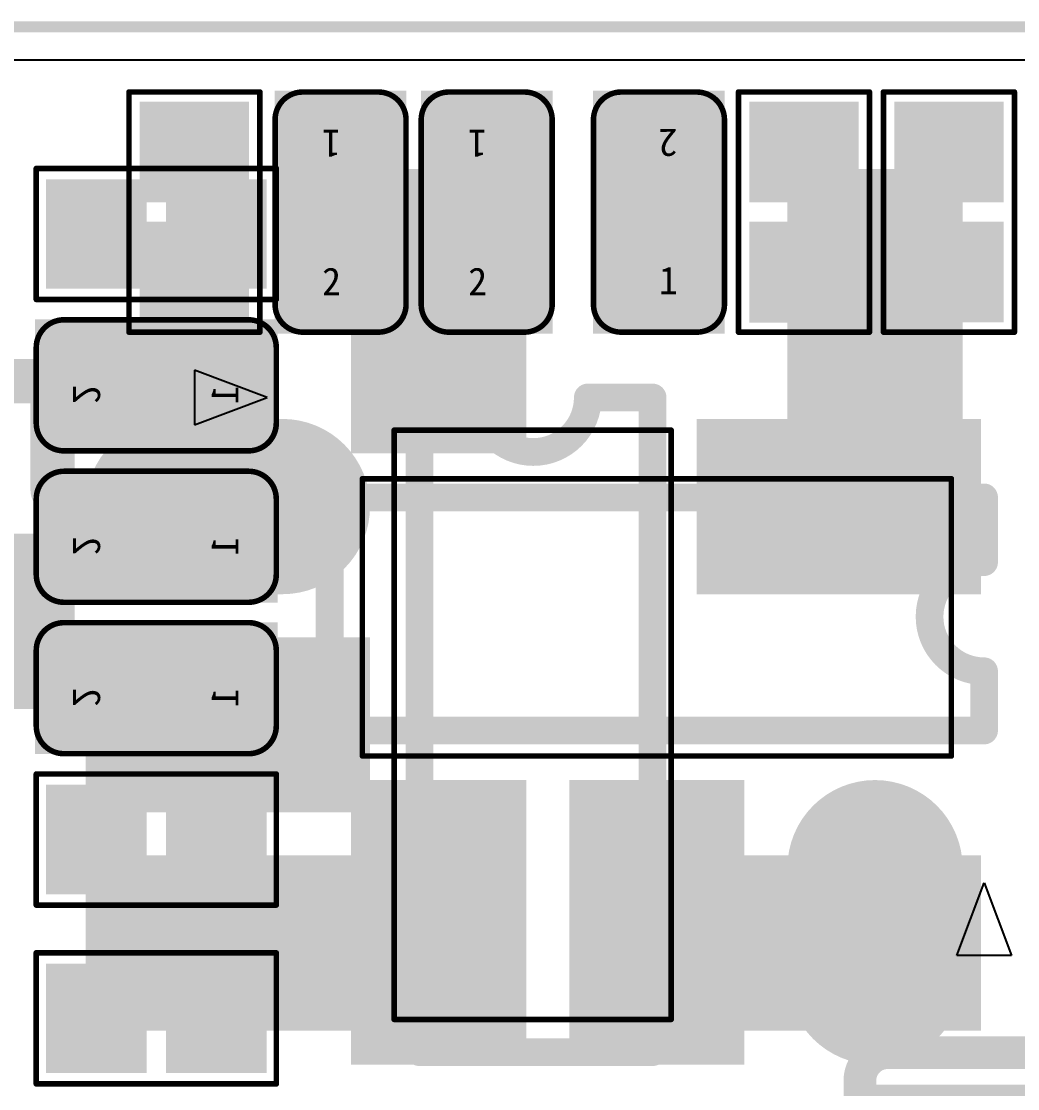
# Model space of a CAD drawing. Header units: millimetres. Extents: x 7.33 to 10.08, y 7.01 to 8.78.
# Drawn here: x 9.5624 to 9.7422, y 8.591 to 8.7835 of the extents above; entities that cross this region are included whole.
import ezdxf

# ---------------------------------------------------------------- set-up
doc = ezdxf.new("R2010")
doc.units = ezdxf.units.MM
doc.header["$MEASUREMENT"] = 0
for name, color, linetype in [('BottomLayer', 5, 'Continuous'), ('BottomOverlay', 54, 'Continuous'), ('BottomPaste', 16, 'Continuous'), ('BottomSolder', 6, 'Continuous'), ('KeepOutLayer', 6, 'Continuous'), ('Mechanical16', 56, 'Continuous'), ('Mechanical20', 56, 'Continuous'), ('MidLayer5', 130, 'Continuous'), ('MidLayer6', 216, 'Continuous'), ('TopLayer', 1, 'Continuous'), ('TopOverlay', 2, 'Continuous'), ('TopPaste', 8, 'Continuous'), ('TopSolder', 216, 'Continuous')]:
    doc.layers.add(name, color=color, linetype=linetype)

# ---------------------------------------------------------------- blocks, each defined once
blk = doc.blocks.new('SOT_23_5_20')
at = {"layer": 'Mechanical16'}
for points, const_width in [([(-0.02041, -0.05905), (-0.02041, 0.05905)], 0.005), ([(-0.02041, 0.05905), (-0.00972, 0.05905)], 0.005), ([(0.00996, 0.05905), (0.02165, 0.05905)], 0.005), ([(0.02165, -0.05905), (0.02165, 0.05905)], 0.005), ([(-0.025, 0.05315), (0.025, 0.05315)], 0.001), ([(-0.025, -0.05315), (-0.025, 0.05315)], 0.001), ([(0.025, -0.05315), (0.025, 0.05315)], 0.001), ([(-0.025, -0.05315), (0.025, -0.05315)], 0.001), ([(-0.02041, -0.05905), (0.02165, -0.05905)], 0.005)]:
    blk.add_lwpolyline(points, dxfattribs=dict(at, const_width=const_width))
for points, const_width in [([(-0.02166, 0.05905, 1), (-0.01916, 0.05905, 1)], 0.0025), ([(-0.02166, 0.05905, 1), (-0.01916, 0.05905, 1)], 0.0025), ([(-0.01097, 0.05905, 1), (-0.00847, 0.05905, 1)], 0.0025), ([(-0.01097, 0.05905, 1), (-0.00847, 0.05905, 1)], 0.0025), ([(0.00871, 0.05905, 1), (0.01121, 0.05905, 1)], 0.0025), ([(0.00871, 0.05905, 1), (0.01121, 0.05905, 1)], 0.0025), ([(0.0204, 0.05905, 1), (0.0229, 0.05905, 1)], 0.0025), ([(0.0204, 0.05905, 1), (0.0229, 0.05905, 1)], 0.0025), ([(-0.02525, 0.05315, 1), (-0.02475, 0.05315, 1)], 0.0005), ([(-0.02525, 0.05315, 1), (-0.02475, 0.05315, 1)], 0.0005), ([(0.02475, 0.05315, 1), (0.02525, 0.05315, 1)], 0.0005), ([(0.02475, 0.05315, 1), (0.02525, 0.05315, 1)], 0.0005), ([(-0.02525, -0.05315, 1), (-0.02475, -0.05315, 1)], 0.0005), ([(-0.02525, -0.05315, 1), (-0.02475, -0.05315, 1)], 0.0005), ([(0.02475, -0.05315, 1), (0.02525, -0.05315, 1)], 0.0005), ([(0.02475, -0.05315, 1), (0.02525, -0.05315, 1)], 0.0005), ([(-0.02166, -0.05905, 1), (-0.01916, -0.05905, 1)], 0.0025), ([(-0.02166, -0.05905, 1), (-0.01916, -0.05905, 1)], 0.0025), ([(0.0204, -0.05905, 1), (0.0229, -0.05905, 1)], 0.0025), ([(0.0204, -0.05905, 1), (0.0229, -0.05905, 1)], 0.0025)]:
    blk.add_lwpolyline(points, format="xyb", close=True, dxfattribs=dict(at, const_width=const_width))
at = {"layer": 'Mechanical16', "const_width": 0.005}
blk.add_lwpolyline([(0.00996, 0.05905, -1), (-0.00972, 0.05905)], format="xyb", dxfattribs=at)
at = {"layer": 'TopLayer', "const_width": 0.02362}
blk.add_lwpolyline([(-0.04515, 0.03937), (-0.06485, 0.03937)], dxfattribs=at)
at = {"layer": 'TopLayer', "const_width": 0.01181}
for points in [[(-0.07075, 0.03937, 1), (-0.05894, 0.03937, 1)], [(-0.05106, 0.03937, 1), (-0.03925, 0.03937, 1)]]:
    blk.add_lwpolyline(points, format="xyb", close=True, dxfattribs=at)
at = {"layer": 'TopLayer'}
for points in [[(0.03358, 0.05118), (0.03358, 0.02756), (0.0769, 0.05118), (0.0769, 0.02756)], [(-0.07666, 0.01181), (-0.07666, -0.01181), (-0.03334, 0.01181), (-0.03334, -0.01181)], [(-0.07666, -0.02756), (-0.07666, -0.05118), (-0.03334, -0.02756), (-0.03334, -0.05118)], [(0.03358, -0.02756), (0.03358, -0.05118), (0.0769, -0.02756), (0.0769, -0.05118)]]:
    blk.add_solid(points, dxfattribs=at)
at = {"layer": 'TopOverlay'}
for p, q in [((-0.04789, 0.05906), (-0.06102, 0.06398)), ((-0.06102, 0.06398), (-0.06102, 0.05413)), ((-0.06102, 0.05413), (-0.04789, 0.05906))]:
    blk.add_line(p, q, dxfattribs=at)
at = {"layer": 'TopOverlay', "const_width": 0.005}
for points in [[(-0.02041, 0.05905), (-0.00972, 0.05905)], [(-0.02041, -0.05905), (-0.02041, 0.05905)], [(0.00996, 0.05905), (0.02165, 0.05905)], [(0.02165, -0.05905), (0.02165, 0.05905)], [(-0.02041, -0.05905), (0.02165, -0.05905)]]:
    blk.add_lwpolyline(points, dxfattribs=at)
at = {"layer": 'TopOverlay', "const_width": 0.0025}
for points in [[(-0.02166, 0.05905, 1), (-0.01916, 0.05905, 1)], [(-0.02166, 0.05905, 1), (-0.01916, 0.05905, 1)], [(-0.01097, 0.05905, 1), (-0.00847, 0.05905, 1)], [(-0.01097, 0.05905, 1), (-0.00847, 0.05905, 1)], [(0.00871, 0.05905, 1), (0.01121, 0.05905, 1)], [(0.00871, 0.05905, 1), (0.01121, 0.05905, 1)], [(0.0204, 0.05905, 1), (0.0229, 0.05905, 1)], [(0.0204, 0.05905, 1), (0.0229, 0.05905, 1)], [(-0.02166, -0.05905, 1), (-0.01916, -0.05905, 1)], [(-0.02166, -0.05905, 1), (-0.01916, -0.05905, 1)], [(0.0204, -0.05905, 1), (0.0229, -0.05905, 1)], [(0.0204, -0.05905, 1), (0.0229, -0.05905, 1)]]:
    blk.add_lwpolyline(points, format="xyb", close=True, dxfattribs=at)
at = {"layer": 'TopOverlay', "const_width": 0.005}
blk.add_lwpolyline([(0.00996, 0.05905, -1), (-0.00972, 0.05905)], format="xyb", dxfattribs=at)
at = {"layer": 'TopPaste', "const_width": 0.02362}
blk.add_lwpolyline([(-0.04515, 0.03937), (-0.06485, 0.03937)], dxfattribs=at)
at = {"layer": 'TopPaste', "const_width": 0.01181}
for points in [[(-0.07075, 0.03937, 1), (-0.05894, 0.03937, 1)], [(-0.05106, 0.03937, 1), (-0.03925, 0.03937, 1)]]:
    blk.add_lwpolyline(points, format="xyb", close=True, dxfattribs=at)
at = {"layer": 'TopPaste'}
for points in [[(0.03358, 0.05118), (0.03358, 0.02756), (0.0769, 0.05118), (0.0769, 0.02756)], [(-0.07666, 0.01181), (-0.07666, -0.01181), (-0.03334, 0.01181), (-0.03334, -0.01181)], [(-0.07666, -0.02756), (-0.07666, -0.05118), (-0.03334, -0.02756), (-0.03334, -0.05118)], [(0.03358, -0.02756), (0.03358, -0.05118), (0.0769, -0.02756), (0.0769, -0.05118)]]:
    blk.add_solid(points, dxfattribs=at)
at = {"layer": 'TopSolder', "const_width": 0.03162}
blk.add_lwpolyline([(-0.04515, 0.03937), (-0.06485, 0.03937)], dxfattribs=at)
at = {"layer": 'TopSolder', "const_width": 0.01581}
for points in [[(-0.07275, 0.03937, 1), (-0.05694, 0.03937, 1)], [(-0.05306, 0.03937, 1), (-0.03725, 0.03937, 1)]]:
    blk.add_lwpolyline(points, format="xyb", close=True, dxfattribs=at)
at = {"layer": 'TopSolder'}
for points in [[(0.02958, 0.05518), (0.02958, 0.02356), (0.0809, 0.05518), (0.0809, 0.02356)], [(-0.08066, 0.01581), (-0.08066, -0.01581), (-0.02934, 0.01581), (-0.02934, -0.01581)], [(-0.08066, -0.02356), (-0.08066, -0.05518), (-0.02934, -0.02356), (-0.02934, -0.05518)], [(0.02958, -0.02356), (0.02958, -0.05518), (0.0809, -0.02356), (0.0809, -0.05518)]]:
    blk.add_solid(points, dxfattribs=at)
blk = doc.blocks.new('SOT_23_5_B_21')
at = {"layer": 'BottomLayer', "const_width": 0.02362}
blk.add_lwpolyline([(-0.06485, -0.03937), (-0.04515, -0.03937)], dxfattribs=at)
at = {"layer": 'BottomLayer', "const_width": 0.01181}
for points in [[(-0.07075, -0.03937, 1), (-0.05894, -0.03937, 1)], [(-0.05106, -0.03937, 1), (-0.03925, -0.03937, 1)]]:
    blk.add_lwpolyline(points, format="xyb", close=True, dxfattribs=at)
at = {"layer": 'BottomLayer'}
for points in [[(-0.03334, 0.02756), (-0.03334, 0.05118), (-0.07666, 0.02756), (-0.07666, 0.05118)], [(0.0769, 0.02756), (0.0769, 0.05118), (0.03358, 0.02756), (0.03358, 0.05118)], [(-0.03334, -0.01181), (-0.03334, 0.01181), (-0.07666, -0.01181), (-0.07666, 0.01181)], [(0.0769, -0.05118), (0.0769, -0.02756), (0.03358, -0.05118), (0.03358, -0.02756)]]:
    blk.add_solid(points, dxfattribs=at)
at = {"layer": 'BottomOverlay'}
for p, q in [((-0.06102, -0.06398), (-0.06102, -0.05413)), ((-0.06102, -0.05413), (-0.04789, -0.05906)), ((-0.04789, -0.05906), (-0.06102, -0.06398))]:
    blk.add_line(p, q, dxfattribs=at)
at = {"layer": 'BottomOverlay', "const_width": 0.005}
for points in [[(-0.02041, -0.05905), (-0.02041, 0.05905)], [(0.02165, 0.05905), (-0.02041, 0.05905)], [(0.02165, -0.05905), (0.02165, 0.05905)], [(-0.00972, -0.05905), (-0.02041, -0.05905)], [(0.02165, -0.05905), (0.00996, -0.05905)]]:
    blk.add_lwpolyline(points, dxfattribs=at)
at = {"layer": 'BottomOverlay', "const_width": 0.0025}
for points in [[(-0.02166, 0.05905, 1), (-0.01916, 0.05905, 1)], [(-0.02166, 0.05905, 1), (-0.01916, 0.05905, 1)], [(0.0204, 0.05905, 1), (0.0229, 0.05905, 1)], [(0.0204, 0.05905, 1), (0.0229, 0.05905, 1)], [(-0.02166, -0.05905, 1), (-0.01916, -0.05905, 1)], [(-0.02166, -0.05905, 1), (-0.01916, -0.05905, 1)], [(-0.01097, -0.05905, 1), (-0.00847, -0.05905, 1)], [(-0.01097, -0.05905, 1), (-0.00847, -0.05905, 1)], [(0.00871, -0.05905, 1), (0.01121, -0.05905, 1)], [(0.00871, -0.05905, 1), (0.01121, -0.05905, 1)], [(0.0204, -0.05905, 1), (0.0229, -0.05905, 1)], [(0.0204, -0.05905, 1), (0.0229, -0.05905, 1)]]:
    blk.add_lwpolyline(points, format="xyb", close=True, dxfattribs=at)
at = {"layer": 'BottomOverlay', "const_width": 0.005}
blk.add_lwpolyline([(-0.00972, -0.05905, -1), (0.00996, -0.05905)], format="xyb", dxfattribs=at)
at = {"layer": 'BottomPaste', "const_width": 0.02362}
blk.add_lwpolyline([(-0.06485, -0.03937), (-0.04515, -0.03937)], dxfattribs=at)
at = {"layer": 'BottomPaste', "const_width": 0.01181}
for points in [[(-0.07075, -0.03937, 1), (-0.05894, -0.03937, 1)], [(-0.05106, -0.03937, 1), (-0.03925, -0.03937, 1)]]:
    blk.add_lwpolyline(points, format="xyb", close=True, dxfattribs=at)
at = {"layer": 'BottomPaste'}
for points in [[(-0.03334, 0.02756), (-0.03334, 0.05118), (-0.07666, 0.02756), (-0.07666, 0.05118)], [(0.0769, 0.02756), (0.0769, 0.05118), (0.03358, 0.02756), (0.03358, 0.05118)], [(-0.03334, -0.01181), (-0.03334, 0.01181), (-0.07666, -0.01181), (-0.07666, 0.01181)], [(0.0769, -0.05118), (0.0769, -0.02756), (0.03358, -0.05118), (0.03358, -0.02756)]]:
    blk.add_solid(points, dxfattribs=at)
at = {"layer": 'BottomSolder', "const_width": 0.03162}
blk.add_lwpolyline([(-0.06485, -0.03937), (-0.04515, -0.03937)], dxfattribs=at)
at = {"layer": 'BottomSolder', "const_width": 0.01581}
for points in [[(-0.07275, -0.03937, 1), (-0.05694, -0.03937, 1)], [(-0.05306, -0.03937, 1), (-0.03725, -0.03937, 1)]]:
    blk.add_lwpolyline(points, format="xyb", close=True, dxfattribs=at)
at = {"layer": 'BottomSolder'}
for points in [[(-0.02934, 0.02356), (-0.02934, 0.05518), (-0.08066, 0.02356), (-0.08066, 0.05518)], [(0.0809, 0.02356), (0.0809, 0.05518), (0.02958, 0.02356), (0.02958, 0.05518)], [(-0.02934, -0.01581), (-0.02934, 0.01581), (-0.08066, -0.01581), (-0.08066, 0.01581)], [(0.0809, -0.05518), (0.0809, -0.02356), (0.02958, -0.05518), (0.02958, -0.02356)]]:
    blk.add_solid(points, dxfattribs=at)
at = {"layer": 'Mechanical16'}
for points, const_width in [([(0.02165, 0.05905), (-0.02041, 0.05905)], 0.005), ([(-0.02041, -0.05905), (-0.02041, 0.05905)], 0.005), ([(0.02165, -0.05905), (0.02165, 0.05905)], 0.005), ([(0.025, 0.05315), (-0.025, 0.05315)], 0.001), ([(-0.025, -0.05315), (-0.025, 0.05315)], 0.001), ([(0.025, -0.05315), (0.025, 0.05315)], 0.001), ([(0.025, -0.05315), (-0.025, -0.05315)], 0.001), ([(-0.00972, -0.05905), (-0.02041, -0.05905)], 0.005), ([(0.02165, -0.05905), (0.00996, -0.05905)], 0.005)]:
    blk.add_lwpolyline(points, dxfattribs=dict(at, const_width=const_width))
for points, const_width in [([(-0.02166, 0.05905, 1), (-0.01916, 0.05905, 1)], 0.0025), ([(-0.02166, 0.05905, 1), (-0.01916, 0.05905, 1)], 0.0025), ([(0.0204, 0.05905, 1), (0.0229, 0.05905, 1)], 0.0025), ([(0.0204, 0.05905, 1), (0.0229, 0.05905, 1)], 0.0025), ([(-0.02525, 0.05315, 1), (-0.02475, 0.05315, 1)], 0.0005), ([(-0.02525, 0.05315, 1), (-0.02475, 0.05315, 1)], 0.0005), ([(0.02475, 0.05315, 1), (0.02525, 0.05315, 1)], 0.0005), ([(0.02475, 0.05315, 1), (0.02525, 0.05315, 1)], 0.0005), ([(-0.02525, -0.05315, 1), (-0.02475, -0.05315, 1)], 0.0005), ([(-0.02525, -0.05315, 1), (-0.02475, -0.05315, 1)], 0.0005), ([(0.02475, -0.05315, 1), (0.02525, -0.05315, 1)], 0.0005), ([(0.02475, -0.05315, 1), (0.02525, -0.05315, 1)], 0.0005), ([(-0.02166, -0.05905, 1), (-0.01916, -0.05905, 1)], 0.0025), ([(-0.02166, -0.05905, 1), (-0.01916, -0.05905, 1)], 0.0025), ([(-0.01097, -0.05905, 1), (-0.00847, -0.05905, 1)], 0.0025), ([(-0.01097, -0.05905, 1), (-0.00847, -0.05905, 1)], 0.0025), ([(0.00871, -0.05905, 1), (0.01121, -0.05905, 1)], 0.0025), ([(0.00871, -0.05905, 1), (0.01121, -0.05905, 1)], 0.0025), ([(0.0204, -0.05905, 1), (0.0229, -0.05905, 1)], 0.0025), ([(0.0204, -0.05905, 1), (0.0229, -0.05905, 1)], 0.0025)]:
    blk.add_lwpolyline(points, format="xyb", close=True, dxfattribs=dict(at, const_width=const_width))
at = {"layer": 'Mechanical16', "const_width": 0.005}
blk.add_lwpolyline([(-0.00972, -0.05905, -1), (0.00996, -0.05905)], format="xyb", dxfattribs=at)
blk = doc.blocks.new('R0201_127')
at = {"layer": 'TopLayer'}
for points in [[(-0.01792, -0.00787), (-0.00375, -0.00787), (-0.01792, 0.00788), (-0.00375, 0.00788)], [(0.00374, -0.00787), (0.01791, -0.00787), (0.00374, 0.00788), (0.01791, 0.00788)]]:
    blk.add_solid(points, dxfattribs=at)
at = {"layer": 'TopOverlay', "const_width": 0.001}
for points in [[(-0.02166, 0.01182), (0.02166, 0.01182)], [(-0.02166, 0.01182), (-0.02166, -0.01182)], [(0.02166, 0.01182), (0.02166, -0.01182)], [(-0.02166, -0.01182), (0.02166, -0.01182)]]:
    blk.add_lwpolyline(points, dxfattribs=at)
at = {"layer": 'TopOverlay', "const_width": 0.0005}
for points in [[(-0.02191, 0.01182, 1), (-0.02141, 0.01182, 1)], [(-0.02191, 0.01182, 1), (-0.02141, 0.01182, 1)], [(0.02141, 0.01182, 1), (0.02191, 0.01182, 1)], [(0.02141, 0.01182, 1), (0.02191, 0.01182, 1)], [(-0.02191, -0.01182, 1), (-0.02141, -0.01182, 1)], [(-0.02191, -0.01182, 1), (-0.02141, -0.01182, 1)], [(0.02141, -0.01182, 1), (0.02191, -0.01182, 1)], [(0.02141, -0.01182, 1), (0.02191, -0.01182, 1)]]:
    blk.add_lwpolyline(points, format="xyb", close=True, dxfattribs=at)
at = {"layer": 'TopPaste'}
for points in [[(-0.01792, -0.00787), (-0.00375, -0.00787), (-0.01792, 0.00788), (-0.00375, 0.00788)], [(0.00374, -0.00787), (0.01791, -0.00787), (0.00374, 0.00788), (0.01791, 0.00788)]]:
    blk.add_solid(points, dxfattribs=at)
at = {"layer": 'TopSolder'}
for points in [[(-0.01992, -0.00987), (-0.00175, -0.00987), (-0.01992, 0.00988), (-0.00175, 0.00988)], [(0.00174, -0.00987), (0.01991, -0.00987), (0.00174, 0.00988), (0.01991, 0.00988)]]:
    blk.add_solid(points, dxfattribs=at)
blk = doc.blocks.new('R0201_B_128')
at = {"layer": 'BottomLayer'}
for points in [[(-0.01792, -0.00788), (-0.00375, -0.00788), (-0.01792, 0.00787), (-0.00375, 0.00787)], [(0.00374, -0.00788), (0.01791, -0.00788), (0.00374, 0.00787), (0.01791, 0.00787)]]:
    blk.add_solid(points, dxfattribs=at)
at = {"layer": 'BottomOverlay', "const_width": 0.001}
for points in [[(-0.02166, 0.01182), (-0.02166, -0.01182)], [(0.02166, 0.01182), (-0.02166, 0.01182)], [(0.02166, 0.01182), (0.02166, -0.01182)], [(0.02166, -0.01182), (-0.02166, -0.01182)]]:
    blk.add_lwpolyline(points, dxfattribs=at)
at = {"layer": 'BottomOverlay', "const_width": 0.0005}
for points in [[(-0.02191, 0.01182, 1), (-0.02141, 0.01182, 1)], [(-0.02191, 0.01182, 1), (-0.02141, 0.01182, 1)], [(0.02141, 0.01182, 1), (0.02191, 0.01182, 1)], [(0.02141, 0.01182, 1), (0.02191, 0.01182, 1)], [(-0.02191, -0.01182, 1), (-0.02141, -0.01182, 1)], [(-0.02191, -0.01182, 1), (-0.02141, -0.01182, 1)], [(0.02141, -0.01182, 1), (0.02191, -0.01182, 1)], [(0.02141, -0.01182, 1), (0.02191, -0.01182, 1)]]:
    blk.add_lwpolyline(points, format="xyb", close=True, dxfattribs=at)
at = {"layer": 'BottomPaste'}
for points in [[(-0.01792, -0.00788), (-0.00375, -0.00788), (-0.01792, 0.00787), (-0.00375, 0.00787)], [(0.00374, -0.00788), (0.01791, -0.00788), (0.00374, 0.00787), (0.01791, 0.00787)]]:
    blk.add_solid(points, dxfattribs=at)
at = {"layer": 'BottomSolder'}
for points in [[(-0.01992, -0.00988), (-0.00175, -0.00988), (-0.01992, 0.00987), (-0.00175, 0.00987)], [(0.00174, -0.00988), (0.01991, -0.00988), (0.00174, 0.00987), (0.01991, 0.00987)]]:
    blk.add_solid(points, dxfattribs=at)
blk = doc.blocks.new('R0201_129')
at = {"layer": 'TopLayer'}
for points in [[(-0.01792, -0.00787), (-0.00375, -0.00787), (-0.01792, 0.00788), (-0.00375, 0.00788)], [(0.00374, -0.00787), (0.01791, -0.00787), (0.00374, 0.00788), (0.01791, 0.00788)]]:
    blk.add_solid(points, dxfattribs=at)
at = {"layer": 'TopOverlay', "const_width": 0.001}
for points in [[(0.02166, 0.01182), (-0.02166, 0.01182)], [(-0.02166, -0.01182), (-0.02166, 0.01182)], [(0.02166, -0.01182), (0.02166, 0.01182)], [(0.02166, -0.01182), (-0.02166, -0.01182)]]:
    blk.add_lwpolyline(points, dxfattribs=at)
at = {"layer": 'TopOverlay', "const_width": 0.0005}
for points in [[(-0.02191, 0.01182, 1), (-0.02141, 0.01182, 1)], [(-0.02191, 0.01182, 1), (-0.02141, 0.01182, 1)], [(0.02141, 0.01182, 1), (0.02191, 0.01182, 1)], [(0.02141, 0.01182, 1), (0.02191, 0.01182, 1)], [(-0.02191, -0.01182, 1), (-0.02141, -0.01182, 1)], [(-0.02191, -0.01182, 1), (-0.02141, -0.01182, 1)], [(0.02141, -0.01182, 1), (0.02191, -0.01182, 1)], [(0.02141, -0.01182, 1), (0.02191, -0.01182, 1)]]:
    blk.add_lwpolyline(points, format="xyb", close=True, dxfattribs=at)
at = {"layer": 'TopPaste'}
for points in [[(-0.01792, -0.00787), (-0.00375, -0.00787), (-0.01792, 0.00788), (-0.00375, 0.00788)], [(0.00374, -0.00787), (0.01791, -0.00787), (0.00374, 0.00788), (0.01791, 0.00788)]]:
    blk.add_solid(points, dxfattribs=at)
at = {"layer": 'TopSolder'}
for points in [[(-0.01992, -0.00987), (-0.00175, -0.00987), (-0.01992, 0.00988), (-0.00175, 0.00988)], [(0.00174, -0.00987), (0.01991, -0.00987), (0.00174, 0.00988), (0.01991, 0.00988)]]:
    blk.add_solid(points, dxfattribs=at)
blk = doc.blocks.new('R0201_B_130')
at = {"layer": 'BottomLayer'}
for points in [[(-0.01792, -0.00788), (-0.00375, -0.00788), (-0.01792, 0.00787), (-0.00375, 0.00787)], [(0.00374, -0.00788), (0.01791, -0.00788), (0.00374, 0.00787), (0.01791, 0.00787)]]:
    blk.add_solid(points, dxfattribs=at)
at = {"layer": 'BottomOverlay', "const_width": 0.001}
for points in [[(-0.02166, -0.01182), (-0.02166, 0.01182)], [(-0.02166, 0.01182), (0.02166, 0.01182)], [(0.02166, -0.01182), (0.02166, 0.01182)], [(-0.02166, -0.01182), (0.02166, -0.01182)]]:
    blk.add_lwpolyline(points, dxfattribs=at)
at = {"layer": 'BottomOverlay', "const_width": 0.0005}
for points in [[(-0.02191, 0.01182, 1), (-0.02141, 0.01182, 1)], [(-0.02191, 0.01182, 1), (-0.02141, 0.01182, 1)], [(0.02141, 0.01182, 1), (0.02191, 0.01182, 1)], [(0.02141, 0.01182, 1), (0.02191, 0.01182, 1)], [(-0.02191, -0.01182, 1), (-0.02141, -0.01182, 1)], [(-0.02191, -0.01182, 1), (-0.02141, -0.01182, 1)], [(0.02141, -0.01182, 1), (0.02191, -0.01182, 1)], [(0.02141, -0.01182, 1), (0.02191, -0.01182, 1)]]:
    blk.add_lwpolyline(points, format="xyb", close=True, dxfattribs=at)
at = {"layer": 'BottomPaste'}
for points in [[(-0.01792, -0.00788), (-0.00375, -0.00788), (-0.01792, 0.00787), (-0.00375, 0.00787)], [(0.00374, -0.00788), (0.01791, -0.00788), (0.00374, 0.00787), (0.01791, 0.00787)]]:
    blk.add_solid(points, dxfattribs=at)
at = {"layer": 'BottomSolder'}
for points in [[(-0.01992, -0.00988), (-0.00175, -0.00988), (-0.01992, 0.00987), (-0.00175, 0.00987)], [(0.00174, -0.00988), (0.01991, -0.00988), (0.00174, 0.00987), (0.01991, 0.00987)]]:
    blk.add_solid(points, dxfattribs=at)
blk = doc.blocks.new('R0201_135')
at = {"layer": 'TopLayer'}
for points in [[(-0.01792, -0.00787), (-0.00375, -0.00787), (-0.01792, 0.00788), (-0.00375, 0.00788)], [(0.00374, -0.00787), (0.01791, -0.00787), (0.00374, 0.00788), (0.01791, 0.00788)]]:
    blk.add_solid(points, dxfattribs=at)
at = {"layer": 'TopOverlay', "const_width": 0.001}
for points in [[(0.02166, 0.01182), (-0.02166, 0.01182)], [(-0.02166, -0.01182), (-0.02166, 0.01182)], [(0.02166, -0.01182), (0.02166, 0.01182)], [(0.02166, -0.01182), (-0.02166, -0.01182)]]:
    blk.add_lwpolyline(points, dxfattribs=at)
at = {"layer": 'TopOverlay', "const_width": 0.0005}
for points in [[(-0.02191, 0.01182, 1), (-0.02141, 0.01182, 1)], [(-0.02191, 0.01182, 1), (-0.02141, 0.01182, 1)], [(0.02141, 0.01182, 1), (0.02191, 0.01182, 1)], [(0.02141, 0.01182, 1), (0.02191, 0.01182, 1)], [(-0.02191, -0.01182, 1), (-0.02141, -0.01182, 1)], [(-0.02191, -0.01182, 1), (-0.02141, -0.01182, 1)], [(0.02141, -0.01182, 1), (0.02191, -0.01182, 1)], [(0.02141, -0.01182, 1), (0.02191, -0.01182, 1)]]:
    blk.add_lwpolyline(points, format="xyb", close=True, dxfattribs=at)
at = {"layer": 'TopPaste'}
for points in [[(-0.01792, -0.00787), (-0.00375, -0.00787), (-0.01792, 0.00788), (-0.00375, 0.00788)], [(0.00374, -0.00787), (0.01791, -0.00787), (0.00374, 0.00788), (0.01791, 0.00788)]]:
    blk.add_solid(points, dxfattribs=at)
at = {"layer": 'TopSolder'}
for points in [[(-0.01992, -0.00987), (-0.00175, -0.00987), (-0.01992, 0.00988), (-0.00175, 0.00988)], [(0.00174, -0.00987), (0.01991, -0.00987), (0.00174, 0.00988), (0.01991, 0.00988)]]:
    blk.add_solid(points, dxfattribs=at)
blk = doc.blocks.new('R0201_B_136')
at = {"layer": 'BottomLayer'}
for points in [[(-0.01792, -0.00788), (-0.00375, -0.00788), (-0.01792, 0.00787), (-0.00375, 0.00787)], [(0.00374, -0.00788), (0.01791, -0.00788), (0.00374, 0.00787), (0.01791, 0.00787)]]:
    blk.add_solid(points, dxfattribs=at)
at = {"layer": 'BottomOverlay', "const_width": 0.001}
for points in [[(-0.02166, 0.01182), (-0.02166, -0.01182)], [(0.02166, 0.01182), (-0.02166, 0.01182)], [(0.02166, 0.01182), (0.02166, -0.01182)], [(0.02166, -0.01182), (-0.02166, -0.01182)]]:
    blk.add_lwpolyline(points, dxfattribs=at)
at = {"layer": 'BottomOverlay', "const_width": 0.0005}
for points in [[(-0.02191, 0.01182, 1), (-0.02141, 0.01182, 1)], [(-0.02191, 0.01182, 1), (-0.02141, 0.01182, 1)], [(0.02141, 0.01182, 1), (0.02191, 0.01182, 1)], [(0.02141, 0.01182, 1), (0.02191, 0.01182, 1)], [(-0.02191, -0.01182, 1), (-0.02141, -0.01182, 1)], [(-0.02191, -0.01182, 1), (-0.02141, -0.01182, 1)], [(0.02141, -0.01182, 1), (0.02191, -0.01182, 1)], [(0.02141, -0.01182, 1), (0.02191, -0.01182, 1)]]:
    blk.add_lwpolyline(points, format="xyb", close=True, dxfattribs=at)
at = {"layer": 'BottomPaste'}
for points in [[(-0.01792, -0.00788), (-0.00375, -0.00788), (-0.01792, 0.00787), (-0.00375, 0.00787)], [(0.00374, -0.00788), (0.01791, -0.00788), (0.00374, 0.00787), (0.01791, 0.00787)]]:
    blk.add_solid(points, dxfattribs=at)
at = {"layer": 'BottomSolder'}
for points in [[(-0.01992, -0.00988), (-0.00175, -0.00988), (-0.01992, 0.00987), (-0.00175, 0.00987)], [(0.00174, -0.00988), (0.01991, -0.00988), (0.00174, 0.00987), (0.01991, 0.00987)]]:
    blk.add_solid(points, dxfattribs=at)
blk = doc.blocks.new('C0201_422')
at = {"layer": 'TopLayer'}
for points in [[(-0.01792, -0.00787), (-0.00375, -0.00787), (-0.01792, 0.00788), (-0.00375, 0.00788)], [(0.00374, -0.00787), (0.01791, -0.00787), (0.00374, 0.00788), (0.01791, 0.00788)]]:
    blk.add_solid(points, dxfattribs=at)
at = {"layer": 'TopOverlay', "const_width": 0.001}
for points in [[(-0.02166, 0.00681, -0.414178), (-0.01666, 0.01182)], [(0.01665, 0.01182, -0.414132), (0.02166, 0.00681)], [(-0.01666, -0.01182, -0.414249), (-0.02166, -0.00681)], [(0.02166, -0.00681, -0.414214), (0.01665, -0.01182)]]:
    blk.add_lwpolyline(points, format="xyb", dxfattribs=at)
for points in [[(-0.01666, 0.01182), (0.01665, 0.01182)], [(-0.02166, 0.00681), (-0.02166, -0.00681)], [(0.02166, 0.00681), (0.02166, -0.00681)], [(-0.01666, -0.01182), (0.01665, -0.01182)]]:
    blk.add_lwpolyline(points, dxfattribs=at)
at = {"layer": 'TopOverlay', "const_width": 0.0005}
for points in [[(-0.01691, 0.01182, 1), (-0.01641, 0.01182, 1)], [(-0.01691, 0.01182, 1), (-0.01641, 0.01182, 1)], [(0.0164, 0.01182, 1), (0.0169, 0.01182, 1)], [(0.0164, 0.01182, 1), (0.0169, 0.01182, 1)], [(-0.02191, 0.00681, 1), (-0.02141, 0.00681, 1)], [(-0.02191, 0.00681, 1), (-0.02141, 0.00681, 1)], [(0.02141, 0.00681, 1), (0.02191, 0.00681, 1)], [(0.02141, 0.00681, 1), (0.02191, 0.00681, 1)], [(-0.02191, -0.00681, 1), (-0.02141, -0.00681, 1)], [(-0.02191, -0.00681, 1), (-0.02141, -0.00681, 1)], [(0.02141, -0.00681, 1), (0.02191, -0.00681, 1)], [(0.02141, -0.00681, 1), (0.02191, -0.00681, 1)], [(-0.01691, -0.01182, 1), (-0.01641, -0.01182, 1)], [(-0.01691, -0.01182, 1), (-0.01641, -0.01182, 1)], [(0.0164, -0.01182, 1), (0.0169, -0.01182, 1)], [(0.0164, -0.01182, 1), (0.0169, -0.01182, 1)]]:
    blk.add_lwpolyline(points, format="xyb", close=True, dxfattribs=at)
at = {"layer": 'TopPaste'}
for points in [[(-0.01792, -0.00787), (-0.00375, -0.00787), (-0.01792, 0.00788), (-0.00375, 0.00788)], [(0.00374, -0.00787), (0.01791, -0.00787), (0.00374, 0.00788), (0.01791, 0.00788)]]:
    blk.add_solid(points, dxfattribs=at)
at = {"layer": 'TopSolder'}
for points in [[(-0.02192, -0.01187), (0.00025, -0.01187), (-0.02192, 0.01188), (0.00025, 0.01188)], [(-0.00026, -0.01187), (0.02191, -0.01187), (-0.00026, 0.01188), (0.02191, 0.01188)]]:
    blk.add_solid(points, dxfattribs=at)
at = {"layer": 'Mechanical20'}
for s, rotation, p in [('1', 270, (-0.01484, 0)), ('2', 90, (0.015, -0.00333))]:
    blk.add_text(s, height=0.005, rotation=rotation, dxfattribs=at).set_placement(p)
blk = doc.blocks.new('C0201_B_423')
at = {"layer": 'BottomLayer'}
for points in [[(-0.01792, -0.00788), (-0.00375, -0.00788), (-0.01792, 0.00787), (-0.00375, 0.00787)], [(0.00374, -0.00788), (0.01791, -0.00788), (0.00374, 0.00787), (0.01791, 0.00787)]]:
    blk.add_solid(points, dxfattribs=at)
at = {"layer": 'BottomOverlay', "const_width": 0.001}
for points in [[(-0.02166, 0.00681, -0.414249), (-0.01666, 0.01182)], [(0.01665, 0.01182, -0.414214), (0.02166, 0.00681)], [(-0.01666, -0.01182, -0.414178), (-0.02166, -0.00681)], [(0.02166, -0.00681, -0.414132), (0.01665, -0.01182)]]:
    blk.add_lwpolyline(points, format="xyb", dxfattribs=at)
for points in [[(0.01665, 0.01182), (-0.01666, 0.01182)], [(-0.02166, 0.00681), (-0.02166, -0.00681)], [(0.02166, 0.00681), (0.02166, -0.00681)], [(0.01665, -0.01182), (-0.01666, -0.01182)]]:
    blk.add_lwpolyline(points, dxfattribs=at)
at = {"layer": 'BottomOverlay', "const_width": 0.0005}
for points in [[(-0.01691, 0.01182, 1), (-0.01641, 0.01182, 1)], [(-0.01691, 0.01182, 1), (-0.01641, 0.01182, 1)], [(0.0164, 0.01182, 1), (0.0169, 0.01182, 1)], [(0.0164, 0.01182, 1), (0.0169, 0.01182, 1)], [(-0.02191, 0.00681, 1), (-0.02141, 0.00681, 1)], [(-0.02191, 0.00681, 1), (-0.02141, 0.00681, 1)], [(0.02141, 0.00681, 1), (0.02191, 0.00681, 1)], [(0.02141, 0.00681, 1), (0.02191, 0.00681, 1)], [(-0.02191, -0.00681, 1), (-0.02141, -0.00681, 1)], [(-0.02191, -0.00681, 1), (-0.02141, -0.00681, 1)], [(0.02141, -0.00681, 1), (0.02191, -0.00681, 1)], [(0.02141, -0.00681, 1), (0.02191, -0.00681, 1)], [(-0.01691, -0.01182, 1), (-0.01641, -0.01182, 1)], [(-0.01691, -0.01182, 1), (-0.01641, -0.01182, 1)], [(0.0164, -0.01182, 1), (0.0169, -0.01182, 1)], [(0.0164, -0.01182, 1), (0.0169, -0.01182, 1)]]:
    blk.add_lwpolyline(points, format="xyb", close=True, dxfattribs=at)
at = {"layer": 'BottomPaste'}
for points in [[(-0.01792, -0.00788), (-0.00375, -0.00788), (-0.01792, 0.00787), (-0.00375, 0.00787)], [(0.00374, -0.00788), (0.01791, -0.00788), (0.00374, 0.00787), (0.01791, 0.00787)]]:
    blk.add_solid(points, dxfattribs=at)
at = {"layer": 'BottomSolder'}
for points in [[(-0.02192, -0.01188), (0.00025, -0.01188), (-0.02192, 0.01187), (0.00025, 0.01187)], [(-0.00026, -0.01188), (0.02191, -0.01188), (-0.00026, 0.01187), (0.02191, 0.01187)]]:
    blk.add_solid(points, dxfattribs=at)
at = {"layer": 'Mechanical20', "text_generation_flag": 2}
for s, rotation, p in [('1', -90, (-0.01484, 0)), ('2', 90, (0.015, 0.00333))]:
    blk.add_text(s, height=0.005, rotation=rotation, dxfattribs=at).set_placement(p)
blk = doc.blocks.new('C0201_425')
at = {"layer": 'TopLayer'}
for points in [[(-0.01792, -0.00787), (-0.00375, -0.00787), (-0.01792, 0.00788), (-0.00375, 0.00788)], [(0.00374, -0.00787), (0.01791, -0.00787), (0.00374, 0.00788), (0.01791, 0.00788)]]:
    blk.add_solid(points, dxfattribs=at)
at = {"layer": 'TopOverlay', "const_width": 0.001}
for points in [[(-0.02166, 0.00681, -0.414178), (-0.01666, 0.01182)], [(0.01665, 0.01182, -0.414132), (0.02166, 0.00681)], [(-0.01666, -0.01182, -0.414249), (-0.02166, -0.00681)], [(0.02166, -0.00681, -0.414214), (0.01665, -0.01182)]]:
    blk.add_lwpolyline(points, format="xyb", dxfattribs=at)
for points in [[(-0.01666, 0.01182), (0.01665, 0.01182)], [(-0.02166, 0.00681), (-0.02166, -0.00681)], [(0.02166, 0.00681), (0.02166, -0.00681)], [(-0.01666, -0.01182), (0.01665, -0.01182)]]:
    blk.add_lwpolyline(points, dxfattribs=at)
at = {"layer": 'TopOverlay', "const_width": 0.0005}
for points in [[(-0.01691, 0.01182, 1), (-0.01641, 0.01182, 1)], [(-0.01691, 0.01182, 1), (-0.01641, 0.01182, 1)], [(0.0164, 0.01182, 1), (0.0169, 0.01182, 1)], [(0.0164, 0.01182, 1), (0.0169, 0.01182, 1)], [(-0.02191, 0.00681, 1), (-0.02141, 0.00681, 1)], [(-0.02191, 0.00681, 1), (-0.02141, 0.00681, 1)], [(0.02141, 0.00681, 1), (0.02191, 0.00681, 1)], [(0.02141, 0.00681, 1), (0.02191, 0.00681, 1)], [(-0.02191, -0.00681, 1), (-0.02141, -0.00681, 1)], [(-0.02191, -0.00681, 1), (-0.02141, -0.00681, 1)], [(0.02141, -0.00681, 1), (0.02191, -0.00681, 1)], [(0.02141, -0.00681, 1), (0.02191, -0.00681, 1)], [(-0.01691, -0.01182, 1), (-0.01641, -0.01182, 1)], [(-0.01691, -0.01182, 1), (-0.01641, -0.01182, 1)], [(0.0164, -0.01182, 1), (0.0169, -0.01182, 1)], [(0.0164, -0.01182, 1), (0.0169, -0.01182, 1)]]:
    blk.add_lwpolyline(points, format="xyb", close=True, dxfattribs=at)
at = {"layer": 'TopPaste'}
for points in [[(-0.01792, -0.00787), (-0.00375, -0.00787), (-0.01792, 0.00788), (-0.00375, 0.00788)], [(0.00374, -0.00787), (0.01791, -0.00787), (0.00374, 0.00788), (0.01791, 0.00788)]]:
    blk.add_solid(points, dxfattribs=at)
at = {"layer": 'TopSolder'}
for points in [[(-0.02192, -0.01187), (0.00025, -0.01187), (-0.02192, 0.01188), (0.00025, 0.01188)], [(-0.00026, -0.01187), (0.02191, -0.01187), (-0.00026, 0.01188), (0.02191, 0.01188)]]:
    blk.add_solid(points, dxfattribs=at)
at = {"layer": 'Mechanical20'}
for s, rotation, p in [('1', 270, (-0.01484, 0)), ('2', 90, (0.015, -0.00333))]:
    blk.add_text(s, height=0.005, rotation=rotation, dxfattribs=at).set_placement(p)
blk = doc.blocks.new('C0603_426')
at = {"layer": 'Mechanical16', "const_width": 0.00591}
for points in [[(-0.0531, 0.0186, -0.414214), (-0.0481, 0.0236)], [(0.0481, 0.0236, -0.414214), (0.0531, 0.0186)], [(-0.0481, -0.0236, -0.414214), (-0.0531, -0.0186)], [(0.0531, -0.0186, -0.414214), (0.0481, -0.0236)]]:
    blk.add_lwpolyline(points, format="xyb", dxfattribs=at)
for points in [[(-0.0481, 0.0236), (-0.00836, 0.0236)], [(0.00902, 0.0236), (0.0481, 0.0236)], [(-0.0531, 0.0186), (-0.0531, -0.0186)], [(0.0531, 0.0186), (0.0531, -0.0186)], [(-0.0481, -0.0236), (-0.00836, -0.0236)], [(0.00902, -0.0236), (0.0481, -0.0236)]]:
    blk.add_lwpolyline(points, dxfattribs=at)
at = {"layer": 'Mechanical16', "const_width": 0.00296}
for points in [[(-0.04958, 0.0236, 1), (-0.04662, 0.0236, 1)], [(-0.04958, 0.0236, 1), (-0.04662, 0.0236, 1)], [(-0.00984, 0.0236, 1), (-0.00688, 0.0236, 1)], [(0.00754, 0.0236, 1), (0.0105, 0.0236, 1)], [(0.04662, 0.0236, 1), (0.04958, 0.0236, 1)], [(0.04662, 0.0236, 1), (0.04958, 0.0236, 1)], [(-0.05458, 0.0186, 1), (-0.05162, 0.0186, 1)], [(-0.05458, 0.0186, 1), (-0.05162, 0.0186, 1)], [(0.05162, 0.0186, 1), (0.05458, 0.0186, 1)], [(0.05162, 0.0186, 1), (0.05458, 0.0186, 1)], [(-0.05458, -0.0186, 1), (-0.05162, -0.0186, 1)], [(-0.05458, -0.0186, 1), (-0.05162, -0.0186, 1)], [(0.05162, -0.0186, 1), (0.05458, -0.0186, 1)], [(0.05162, -0.0186, 1), (0.05458, -0.0186, 1)], [(-0.04958, -0.0236, 1), (-0.04662, -0.0236, 1)], [(-0.04958, -0.0236, 1), (-0.04662, -0.0236, 1)], [(-0.00984, -0.0236, 1), (-0.00688, -0.0236, 1)], [(0.00754, -0.0236, 1), (0.0105, -0.0236, 1)], [(0.04662, -0.0236, 1), (0.04958, -0.0236, 1)], [(0.04662, -0.0236, 1), (0.04958, -0.0236, 1)]]:
    blk.add_lwpolyline(points, format="xyb", close=True, dxfattribs=at)
at = {"layer": 'TopLayer'}
for points in [[(-0.01181, 0.01771), (-0.04331, 0.01771), (-0.01181, -0.01771), (-0.04331, -0.01771)], [(0.04331, 0.01771), (0.01181, 0.01771), (0.04331, -0.01771), (0.01181, -0.01771)]]:
    blk.add_solid(points, dxfattribs=at)
at = {"layer": 'TopOverlay', "const_width": 0.00591}
for points in [[(-0.0531, 0.0186, -0.414214), (-0.0481, 0.0236)], [(0.0481, 0.0236, -0.414214), (0.0531, 0.0186)], [(-0.0481, -0.0236, -0.414214), (-0.0531, -0.0186)], [(0.0531, -0.0186, -0.414214), (0.0481, -0.0236)]]:
    blk.add_lwpolyline(points, format="xyb", dxfattribs=at)
for points in [[(-0.0481, 0.0236), (-0.00836, 0.0236)], [(0.00902, 0.0236), (0.0481, 0.0236)], [(-0.0531, 0.0186), (-0.0531, -0.0186)], [(0.0531, 0.0186), (0.0531, -0.0186)], [(-0.0481, -0.0236), (-0.00836, -0.0236)], [(0.00902, -0.0236), (0.0481, -0.0236)]]:
    blk.add_lwpolyline(points, dxfattribs=at)
at = {"layer": 'TopOverlay', "const_width": 0.00296}
for points in [[(-0.04958, 0.0236, 1), (-0.04662, 0.0236, 1)], [(-0.04958, 0.0236, 1), (-0.04662, 0.0236, 1)], [(-0.00984, 0.0236, 1), (-0.00688, 0.0236, 1)], [(0.00754, 0.0236, 1), (0.0105, 0.0236, 1)], [(0.04662, 0.0236, 1), (0.04958, 0.0236, 1)], [(0.04662, 0.0236, 1), (0.04958, 0.0236, 1)], [(-0.05458, 0.0186, 1), (-0.05162, 0.0186, 1)], [(-0.05458, 0.0186, 1), (-0.05162, 0.0186, 1)], [(0.05162, 0.0186, 1), (0.05458, 0.0186, 1)], [(0.05162, 0.0186, 1), (0.05458, 0.0186, 1)], [(-0.05458, -0.0186, 1), (-0.05162, -0.0186, 1)], [(-0.05458, -0.0186, 1), (-0.05162, -0.0186, 1)], [(0.05162, -0.0186, 1), (0.05458, -0.0186, 1)], [(0.05162, -0.0186, 1), (0.05458, -0.0186, 1)], [(-0.04958, -0.0236, 1), (-0.04662, -0.0236, 1)], [(-0.04958, -0.0236, 1), (-0.04662, -0.0236, 1)], [(-0.00984, -0.0236, 1), (-0.00688, -0.0236, 1)], [(0.00754, -0.0236, 1), (0.0105, -0.0236, 1)], [(0.04662, -0.0236, 1), (0.04958, -0.0236, 1)], [(0.04662, -0.0236, 1), (0.04958, -0.0236, 1)]]:
    blk.add_lwpolyline(points, format="xyb", close=True, dxfattribs=at)
at = {"layer": 'TopPaste'}
for points in [[(-0.01181, 0.01771), (-0.04331, 0.01771), (-0.01181, -0.01771), (-0.04331, -0.01771)], [(0.04331, 0.01771), (0.01181, 0.01771), (0.04331, -0.01771), (0.01181, -0.01771)]]:
    blk.add_solid(points, dxfattribs=at)
at = {"layer": 'TopSolder'}
for points in [[(-0.00781, 0.02171), (-0.04731, 0.02171), (-0.00781, -0.02171), (-0.04731, -0.02171)], [(0.04731, 0.02171), (0.00781, 0.02171), (0.04731, -0.02171), (0.00781, -0.02171)]]:
    blk.add_solid(points, dxfattribs=at)
at = {"layer": 'Mechanical20'}
for s, p in [('1', (-0.02356, 0)), ('2', (0.03156, 0))]:
    blk.add_text(s, height=0.01, dxfattribs=at).set_placement(p)
blk = doc.blocks.new('C0201_429')
at = {"layer": 'TopLayer'}
for points in [[(-0.01792, -0.00787), (-0.00375, -0.00787), (-0.01792, 0.00788), (-0.00375, 0.00788)], [(0.00374, -0.00787), (0.01791, -0.00787), (0.00374, 0.00788), (0.01791, 0.00788)]]:
    blk.add_solid(points, dxfattribs=at)
at = {"layer": 'TopOverlay', "const_width": 0.001}
for points in [[(-0.02166, 0.00681, -0.414178), (-0.01666, 0.01182)], [(0.01665, 0.01182, -0.414132), (0.02166, 0.00681)], [(-0.01666, -0.01182, -0.414249), (-0.02166, -0.00681)], [(0.02166, -0.00681, -0.414214), (0.01665, -0.01182)]]:
    blk.add_lwpolyline(points, format="xyb", dxfattribs=at)
for points in [[(0.01665, 0.01182), (-0.01666, 0.01182)], [(-0.02166, -0.00681), (-0.02166, 0.00681)], [(0.02166, -0.00681), (0.02166, 0.00681)], [(0.01665, -0.01182), (-0.01666, -0.01182)]]:
    blk.add_lwpolyline(points, dxfattribs=at)
at = {"layer": 'TopOverlay', "const_width": 0.0005}
for points in [[(-0.01691, 0.01182, 1), (-0.01641, 0.01182, 1)], [(-0.01691, 0.01182, 1), (-0.01641, 0.01182, 1)], [(0.0164, 0.01182, 1), (0.0169, 0.01182, 1)], [(0.0164, 0.01182, 1), (0.0169, 0.01182, 1)], [(-0.02191, 0.00681, 1), (-0.02141, 0.00681, 1)], [(-0.02191, 0.00681, 1), (-0.02141, 0.00681, 1)], [(0.02141, 0.00681, 1), (0.02191, 0.00681, 1)], [(0.02141, 0.00681, 1), (0.02191, 0.00681, 1)], [(-0.02191, -0.00681, 1), (-0.02141, -0.00681, 1)], [(-0.02191, -0.00681, 1), (-0.02141, -0.00681, 1)], [(0.02141, -0.00681, 1), (0.02191, -0.00681, 1)], [(0.02141, -0.00681, 1), (0.02191, -0.00681, 1)], [(-0.01691, -0.01182, 1), (-0.01641, -0.01182, 1)], [(-0.01691, -0.01182, 1), (-0.01641, -0.01182, 1)], [(0.0164, -0.01182, 1), (0.0169, -0.01182, 1)], [(0.0164, -0.01182, 1), (0.0169, -0.01182, 1)]]:
    blk.add_lwpolyline(points, format="xyb", close=True, dxfattribs=at)
at = {"layer": 'TopPaste'}
for points in [[(-0.01792, -0.00787), (-0.00375, -0.00787), (-0.01792, 0.00788), (-0.00375, 0.00788)], [(0.00374, -0.00787), (0.01791, -0.00787), (0.00374, 0.00788), (0.01791, 0.00788)]]:
    blk.add_solid(points, dxfattribs=at)
at = {"layer": 'TopSolder'}
for points in [[(-0.02192, -0.01187), (0.00025, -0.01187), (-0.02192, 0.01188), (0.00025, 0.01188)], [(-0.00026, -0.01187), (0.02191, -0.01187), (-0.00026, 0.01188), (0.02191, 0.01188)]]:
    blk.add_solid(points, dxfattribs=at)
at = {"layer": 'Mechanical20'}
for s, rotation, p in [('1', -90, (-0.01484, 0)), ('2', 90, (0.015, -0.00333))]:
    blk.add_text(s, height=0.005, rotation=rotation, dxfattribs=at).set_placement(p)
blk = doc.blocks.new('C0201_B_431')
at = {"layer": 'BottomLayer'}
for points in [[(-0.01792, -0.00788), (-0.00375, -0.00788), (-0.01792, 0.00787), (-0.00375, 0.00787)], [(0.00374, -0.00788), (0.01791, -0.00788), (0.00374, 0.00787), (0.01791, 0.00787)]]:
    blk.add_solid(points, dxfattribs=at)
at = {"layer": 'BottomOverlay', "const_width": 0.001}
for points in [[(-0.02166, 0.00681, -0.414249), (-0.01666, 0.01182)], [(0.01665, 0.01182, -0.414214), (0.02166, 0.00681)], [(-0.01666, -0.01182, -0.414178), (-0.02166, -0.00681)], [(0.02166, -0.00681, -0.414132), (0.01665, -0.01182)]]:
    blk.add_lwpolyline(points, format="xyb", dxfattribs=at)
for points in [[(0.01665, 0.01182), (-0.01666, 0.01182)], [(-0.02166, 0.00681), (-0.02166, -0.00681)], [(0.02166, 0.00681), (0.02166, -0.00681)], [(0.01665, -0.01182), (-0.01666, -0.01182)]]:
    blk.add_lwpolyline(points, dxfattribs=at)
at = {"layer": 'BottomOverlay', "const_width": 0.0005}
for points in [[(-0.01691, 0.01182, 1), (-0.01641, 0.01182, 1)], [(-0.01691, 0.01182, 1), (-0.01641, 0.01182, 1)], [(0.0164, 0.01182, 1), (0.0169, 0.01182, 1)], [(0.0164, 0.01182, 1), (0.0169, 0.01182, 1)], [(-0.02191, 0.00681, 1), (-0.02141, 0.00681, 1)], [(-0.02191, 0.00681, 1), (-0.02141, 0.00681, 1)], [(0.02141, 0.00681, 1), (0.02191, 0.00681, 1)], [(0.02141, 0.00681, 1), (0.02191, 0.00681, 1)], [(-0.02191, -0.00681, 1), (-0.02141, -0.00681, 1)], [(-0.02191, -0.00681, 1), (-0.02141, -0.00681, 1)], [(0.02141, -0.00681, 1), (0.02191, -0.00681, 1)], [(0.02141, -0.00681, 1), (0.02191, -0.00681, 1)], [(-0.01691, -0.01182, 1), (-0.01641, -0.01182, 1)], [(-0.01691, -0.01182, 1), (-0.01641, -0.01182, 1)], [(0.0164, -0.01182, 1), (0.0169, -0.01182, 1)], [(0.0164, -0.01182, 1), (0.0169, -0.01182, 1)]]:
    blk.add_lwpolyline(points, format="xyb", close=True, dxfattribs=at)
at = {"layer": 'BottomPaste'}
for points in [[(-0.01792, -0.00788), (-0.00375, -0.00788), (-0.01792, 0.00787), (-0.00375, 0.00787)], [(0.00374, -0.00788), (0.01791, -0.00788), (0.00374, 0.00787), (0.01791, 0.00787)]]:
    blk.add_solid(points, dxfattribs=at)
at = {"layer": 'BottomSolder'}
for points in [[(-0.02192, -0.01188), (0.00025, -0.01188), (-0.02192, 0.01187), (0.00025, 0.01187)], [(-0.00026, -0.01188), (0.02191, -0.01188), (-0.00026, 0.01187), (0.02191, 0.01187)]]:
    blk.add_solid(points, dxfattribs=at)
at = {"layer": 'Mechanical20', "text_generation_flag": 2}
for s, rotation, p in [('1', -90, (-0.01484, 0)), ('2', 90, (0.015, 0.00333))]:
    blk.add_text(s, height=0.005, rotation=rotation, dxfattribs=at).set_placement(p)
blk = doc.blocks.new('C0201_B_433')
at = {"layer": 'BottomLayer'}
for points in [[(-0.01792, -0.00788), (-0.00375, -0.00788), (-0.01792, 0.00787), (-0.00375, 0.00787)], [(0.00374, -0.00788), (0.01791, -0.00788), (0.00374, 0.00787), (0.01791, 0.00787)]]:
    blk.add_solid(points, dxfattribs=at)
at = {"layer": 'BottomOverlay', "const_width": 0.001}
for points in [[(-0.02166, 0.00681, -0.414249), (-0.01666, 0.01182)], [(0.01665, 0.01182, -0.414214), (0.02166, 0.00681)], [(-0.01666, -0.01182, -0.414178), (-0.02166, -0.00681)], [(0.02166, -0.00681, -0.414132), (0.01665, -0.01182)]]:
    blk.add_lwpolyline(points, format="xyb", dxfattribs=at)
for points in [[(0.01665, 0.01182), (-0.01666, 0.01182)], [(-0.02166, 0.00681), (-0.02166, -0.00681)], [(0.02166, 0.00681), (0.02166, -0.00681)], [(0.01665, -0.01182), (-0.01666, -0.01182)]]:
    blk.add_lwpolyline(points, dxfattribs=at)
at = {"layer": 'BottomOverlay', "const_width": 0.0005}
for points in [[(-0.01691, 0.01182, 1), (-0.01641, 0.01182, 1)], [(-0.01691, 0.01182, 1), (-0.01641, 0.01182, 1)], [(0.0164, 0.01182, 1), (0.0169, 0.01182, 1)], [(0.0164, 0.01182, 1), (0.0169, 0.01182, 1)], [(-0.02191, 0.00681, 1), (-0.02141, 0.00681, 1)], [(-0.02191, 0.00681, 1), (-0.02141, 0.00681, 1)], [(0.02141, 0.00681, 1), (0.02191, 0.00681, 1)], [(0.02141, 0.00681, 1), (0.02191, 0.00681, 1)], [(-0.02191, -0.00681, 1), (-0.02141, -0.00681, 1)], [(-0.02191, -0.00681, 1), (-0.02141, -0.00681, 1)], [(0.02141, -0.00681, 1), (0.02191, -0.00681, 1)], [(0.02141, -0.00681, 1), (0.02191, -0.00681, 1)], [(-0.01691, -0.01182, 1), (-0.01641, -0.01182, 1)], [(-0.01691, -0.01182, 1), (-0.01641, -0.01182, 1)], [(0.0164, -0.01182, 1), (0.0169, -0.01182, 1)], [(0.0164, -0.01182, 1), (0.0169, -0.01182, 1)]]:
    blk.add_lwpolyline(points, format="xyb", close=True, dxfattribs=at)
at = {"layer": 'BottomPaste'}
for points in [[(-0.01792, -0.00788), (-0.00375, -0.00788), (-0.01792, 0.00787), (-0.00375, 0.00787)], [(0.00374, -0.00788), (0.01791, -0.00788), (0.00374, 0.00787), (0.01791, 0.00787)]]:
    blk.add_solid(points, dxfattribs=at)
at = {"layer": 'BottomSolder'}
for points in [[(-0.02192, -0.01188), (0.00025, -0.01188), (-0.02192, 0.01187), (0.00025, 0.01187)], [(-0.00026, -0.01188), (0.02191, -0.01188), (-0.00026, 0.01187), (0.02191, 0.01187)]]:
    blk.add_solid(points, dxfattribs=at)
at = {"layer": 'Mechanical20', "text_generation_flag": 2}
for s, rotation, p in [('1', -90, (-0.01484, 0)), ('2', 90, (0.015, 0.00333))]:
    blk.add_text(s, height=0.005, rotation=rotation, dxfattribs=at).set_placement(p)
blk = doc.blocks.new('____523_573')
at = {"layer": 'TopLayer'}
for points in [[(0.03839, 0.02756), (0.01476, 0.02756), (0.03839, 0.01181), (0.01476, 0.01181)], [(-0.0128, 0.00787), (-0.04035, 0.00787), (-0.0128, -0.00787), (-0.04035, -0.00787)], [(0.03839, -0.01181), (0.01476, -0.01181), (0.03839, -0.02756), (0.01476, -0.02756)]]:
    blk.add_solid(points, dxfattribs=at)
at = {"layer": 'TopOverlay', "const_width": 0.008}
for points in [[(-0.01673, 0.02756), (-0.01673, 0.01969)], [(-0.01673, 0.02756), (0.00295, 0.02756)], [(-0.01673, -0.01969), (-0.01673, -0.02756)], [(-0.01673, -0.02756), (0.00295, -0.02756)]]:
    blk.add_lwpolyline(points, dxfattribs=at)
at = {"layer": 'TopOverlay', "const_width": 0.004}
for points in [[(-0.01873, 0.02756, 1), (-0.01473, 0.02756, 1)], [(-0.01873, 0.02756, 1), (-0.01473, 0.02756, 1)], [(0.00095, 0.02756, 1), (0.00495, 0.02756, 1)], [(-0.01873, 0.01969, 1), (-0.01473, 0.01969, 1)], [(-0.01873, -0.01969, 1), (-0.01473, -0.01969, 1)], [(-0.01873, -0.02756, 1), (-0.01473, -0.02756, 1)], [(-0.01873, -0.02756, 1), (-0.01473, -0.02756, 1)], [(0.00095, -0.02756, 1), (0.00495, -0.02756, 1)]]:
    blk.add_lwpolyline(points, format="xyb", close=True, dxfattribs=at)
at = {"layer": 'TopPaste'}
for points in [[(0.03839, 0.02756), (0.01476, 0.02756), (0.03839, 0.01181), (0.01476, 0.01181)], [(-0.0128, 0.00787), (-0.04035, 0.00787), (-0.0128, -0.00787), (-0.04035, -0.00787)], [(0.03839, -0.01181), (0.01476, -0.01181), (0.03839, -0.02756), (0.01476, -0.02756)]]:
    blk.add_solid(points, dxfattribs=at)
at = {"layer": 'TopSolder'}
for points in [[(0.04239, 0.03156), (0.01076, 0.03156), (0.04239, 0.00781), (0.01076, 0.00781)], [(-0.0088, 0.01187), (-0.04435, 0.01187), (-0.0088, -0.01187), (-0.04435, -0.01187)], [(0.04239, -0.00781), (0.01076, -0.00781), (0.04239, -0.03156), (0.01076, -0.03156)]]:
    blk.add_solid(points, dxfattribs=at)

msp = doc.modelspace()

# ---------------------------------------------------------------- linework, layer by layer
at = {"layer": 'KeepOutLayer', "const_width": 0.00197}
msp.add_lwpolyline([(7.3575, 8.78251), (10.05037, 8.78251)], dxfattribs=at)
at = {"layer": 'MidLayer5'}
msp.add_line((7.3575, 8.77658), (10.05037, 8.77658), dxfattribs=at)
at = {"layer": 'MidLayer6'}
msp.add_line((7.3575, 8.77658), (10.05037, 8.77658), dxfattribs=at)

# ---------------------------------------------------------------- block references
for name, p, rotation in [('R0201_129', (9.59366, 8.74909), 90), ('C0201_422', (9.62003, 8.74909), 270), ('C0201_425', (9.6464, 8.74909), 270), ('C0201_429', (9.67749, 8.74909), 90), ('R0201_135', (9.70366, 8.74909), 90), ('R0201_127', (9.72982, 8.74909), 270), ('SOT_23_5_B_21', (9.67711, 8.67598), 90), ('____523_573', (9.54051, 8.70184), 270), ('C0201_B_423', (9.58677, 8.71784), 180), ('C0201_B_431', (9.58677, 8.69052), 180), ('C0201_B_433', (9.58677, 8.66321), 180), ('R0201_B_136', (9.58677, 8.6359), 180), ('R0201_B_128', (9.58677, 8.60365), 180), ('C0603_426', (9.73736, 8.54436), 270)]:
    msp.add_blockref(name, p, dxfattribs=dict(rotation=rotation))
for name, p in [('R0201_B_130', (9.58677, 8.74515)), ('SOT_23_5_20', (9.65469, 8.6566))]:
    msp.add_blockref(name, p)

doc.saveas('drawing.dxf')
